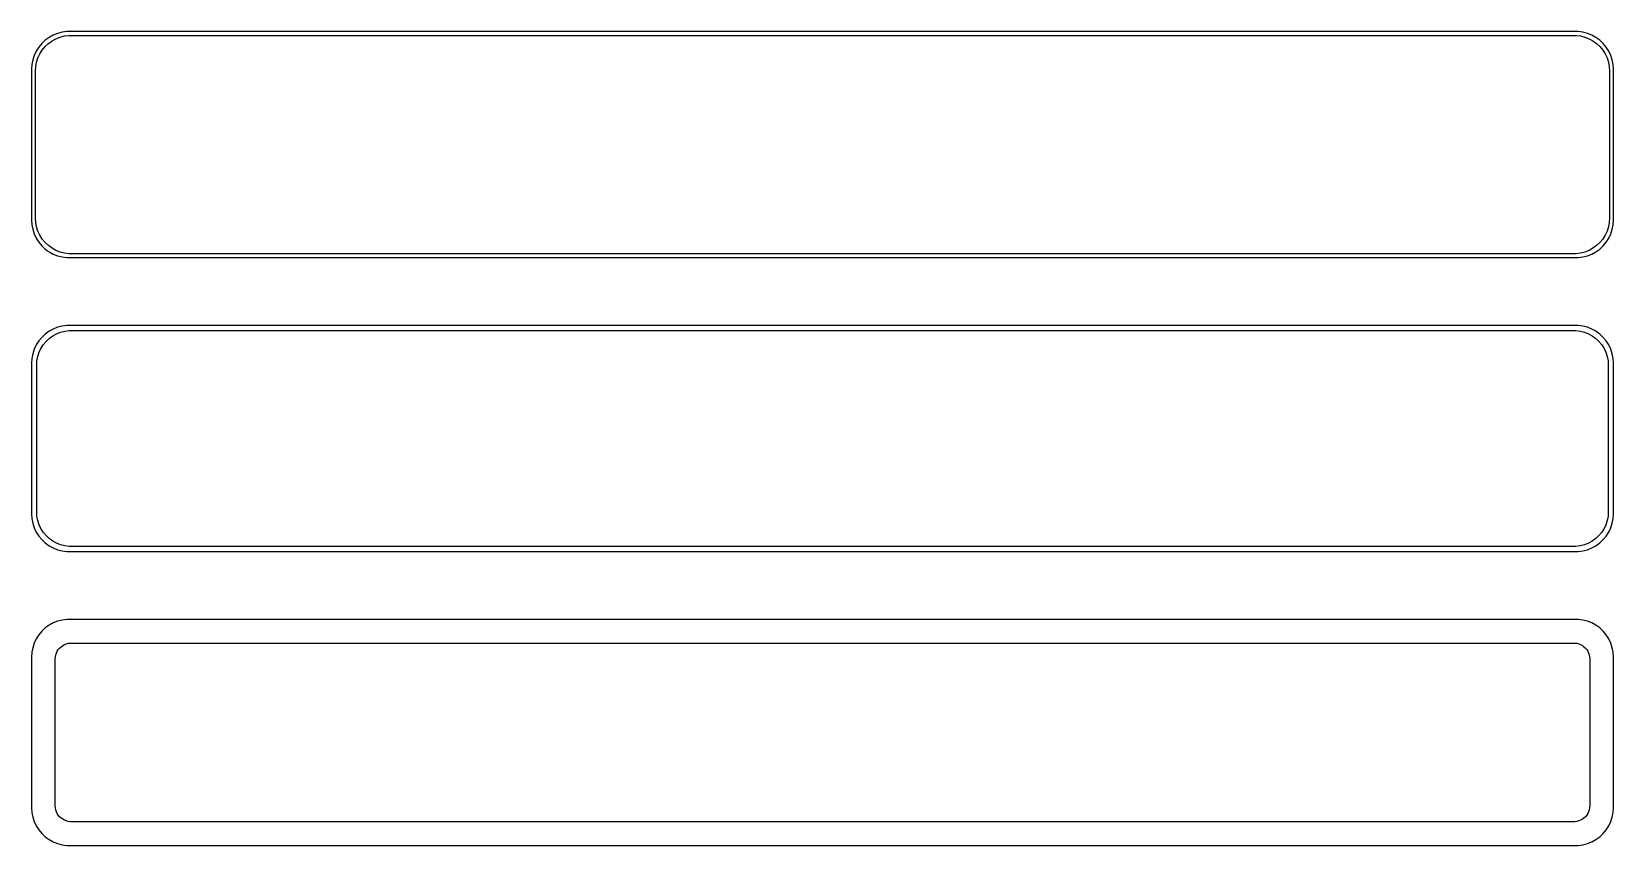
# Model space of a CAD drawing. Header units: metres. Extents: x -105 to 105, y 102 to 210.
import ezdxf

# ---------------------------------------------------------------- set-up
doc = ezdxf.new("R2010")
doc.units = ezdxf.units.M

msp = doc.modelspace()

# ---------------------------------------------------------------- linework, layer by layer
for p, q in [((-104.045, 207.939), (-104.382, 207.409)), ((-103.645, 208.423), (-104.045, 207.939)), ((-103.187, 208.853), (-103.645, 208.423)), ((-103.593, 207.542), (-103.213, 208.002)), ((-103.213, 208.002), (-102.778, 208.41)), ((-102.679, 209.222), (-103.187, 208.853)), ((-102.778, 208.41), (-102.295, 208.761)), ((-102.129, 209.524), (-102.679, 209.222)), ((-102.295, 208.761), (-101.772, 209.048)), ((-101.545, 209.755), (-102.129, 209.524)), ((-101.772, 209.048), (-101.218, 209.268)), ((-100.937, 209.911), (-101.545, 209.755)), ((-101.218, 209.268), (-100.64, 209.416)), ((-100.314, 209.99), (-100.937, 209.911)), ((-100.64, 209.416), (-100.048, 209.491)), ((100.314, 209.99), (-100.314, 209.99)), ((-100.048, 209.491), (100.048, 209.491)), ((100.048, 209.491), (100.64, 209.416)), ((100.937, 209.911), (100.314, 209.99)), ((100.64, 209.416), (101.218, 209.268)), ((101.545, 209.755), (100.937, 209.911)), ((101.218, 209.268), (101.772, 209.048)), ((102.129, 209.524), (101.545, 209.755)), ((101.772, 209.048), (102.295, 208.761)), ((102.679, 209.222), (102.129, 209.524)), ((102.295, 208.761), (102.778, 208.41)), ((103.187, 208.853), (102.679, 209.222)), ((102.778, 208.41), (103.213, 208.002)), ((103.645, 208.423), (103.187, 208.853)), ((103.213, 208.002), (103.593, 207.542)), ((104.045, 207.939), (103.645, 208.423)), ((104.382, 207.409), (104.045, 207.939)), ((-104.843, 206.243), (-104.961, 205.627)), ((-104.649, 206.841), (-104.843, 206.243)), ((-104.382, 207.409), (-104.649, 206.841)), ((-104.463, 205.345), (-104.351, 205.931)), ((-104.351, 205.931), (-104.166, 206.499)), ((-104.166, 206.499), (-103.912, 207.038)), ((-103.912, 207.038), (-103.593, 207.542)), ((103.593, 207.542), (103.912, 207.038)), ((103.912, 207.038), (104.166, 206.499)), ((104.166, 206.499), (104.351, 205.931)), ((104.351, 205.931), (104.463, 205.345)), ((104.649, 206.841), (104.382, 207.409)), ((104.843, 206.243), (104.649, 206.841)), ((104.961, 205.627), (104.843, 206.243)), ((-104.961, 205.627), (-105, 205)), ((-105, 205), (-105, 185)), ((-104.5, 204.75), (-104.463, 205.345)), ((-104.5, 185.25), (-104.5, 204.75)), ((104.463, 205.345), (104.5, 204.75)), ((104.5, 204.75), (104.5, 185.25)), ((105, 205), (104.961, 205.627)), ((105, 185), (105, 205)), ((-105, 185), (-104.961, 184.373)), ((-104.463, 184.655), (-104.5, 185.25)), ((104.5, 185.25), (104.463, 184.655)), ((104.961, 184.373), (105, 185)), ((-104.961, 184.373), (-104.843, 183.757)), ((-104.843, 183.757), (-104.649, 183.159)), ((-104.649, 183.159), (-104.382, 182.591)), ((-104.351, 184.069), (-104.463, 184.655)), ((-104.166, 183.501), (-104.351, 184.069)), ((-103.912, 182.962), (-104.166, 183.501)), ((-103.593, 182.458), (-103.912, 182.962)), ((103.912, 182.962), (103.593, 182.458)), ((104.166, 183.501), (103.912, 182.962)), ((104.351, 184.069), (104.166, 183.501)), ((104.463, 184.655), (104.351, 184.069)), ((104.382, 182.591), (104.649, 183.159)), ((104.649, 183.159), (104.843, 183.757)), ((104.843, 183.757), (104.961, 184.373)), ((-104.382, 182.591), (-104.045, 182.061)), ((-104.045, 182.061), (-103.645, 181.577)), ((-103.645, 181.577), (-103.187, 181.147)), ((-103.213, 181.998), (-103.593, 182.458)), ((-102.778, 181.59), (-103.213, 181.998)), ((-103.187, 181.147), (-102.679, 180.778)), ((-102.295, 181.239), (-102.778, 181.59)), ((-102.679, 180.778), (-102.129, 180.476)), ((-101.772, 180.952), (-102.295, 181.239)), ((-101.218, 180.732), (-101.772, 180.952)), ((-100.64, 180.584), (-101.218, 180.732)), ((101.218, 180.732), (100.64, 180.584)), ((101.772, 180.952), (101.218, 180.732)), ((102.295, 181.239), (101.772, 180.952)), ((102.129, 180.476), (102.679, 180.778)), ((102.778, 181.59), (102.295, 181.239)), ((102.679, 180.778), (103.187, 181.147)), ((103.213, 181.998), (102.778, 181.59)), ((103.187, 181.147), (103.645, 181.577)), ((103.593, 182.458), (103.213, 181.998)), ((103.645, 181.577), (104.045, 182.061)), ((104.045, 182.061), (104.382, 182.591)), ((-102.129, 180.476), (-101.545, 180.245)), ((-101.545, 180.245), (-100.937, 180.089)), ((-100.937, 180.089), (-100.314, 180.01)), ((-100.048, 180.509), (-100.64, 180.584)), ((-100.314, 180.01), (100.314, 180.01)), ((100.048, 180.509), (-100.048, 180.509)), ((100.64, 180.584), (100.048, 180.509)), ((100.314, 180.01), (100.937, 180.089)), ((100.937, 180.089), (101.545, 180.245)), ((101.545, 180.245), (102.129, 180.476)), ((-102.679, 170.222), (-103.187, 169.853)), ((-102.129, 170.524), (-102.679, 170.222)), ((-101.545, 170.755), (-102.129, 170.524)), ((-101.699, 169.893), (-101.165, 170.104)), ((-100.937, 170.911), (-101.545, 170.755)), ((-101.165, 170.104), (-100.608, 170.247)), ((-100.314, 170.99), (-100.937, 170.911)), ((-100.608, 170.247), (-100.037, 170.319)), ((100.314, 170.99), (-100.314, 170.99)), ((-100.037, 170.319), (100.037, 170.319)), ((100.037, 170.319), (100.608, 170.247)), ((100.937, 170.911), (100.314, 170.99)), ((100.608, 170.247), (101.165, 170.104)), ((101.545, 170.755), (100.937, 170.911)), ((101.165, 170.104), (101.699, 169.893)), ((102.129, 170.524), (101.545, 170.755)), ((102.679, 170.222), (102.129, 170.524)), ((103.187, 169.853), (102.679, 170.222)), ((-104.382, 168.409), (-104.649, 167.841)), ((-104.045, 168.939), (-104.382, 168.409)), ((-103.645, 169.423), (-104.045, 168.939)), ((-103.762, 167.956), (-103.454, 168.441)), ((-103.187, 169.853), (-103.645, 169.423)), ((-103.454, 168.441), (-103.088, 168.884)), ((-103.088, 168.884), (-102.668, 169.278)), ((-102.668, 169.278), (-102.203, 169.616)), ((-102.203, 169.616), (-101.699, 169.893)), ((101.699, 169.893), (102.203, 169.616)), ((102.203, 169.616), (102.668, 169.278)), ((102.668, 169.278), (103.088, 168.884)), ((103.088, 168.884), (103.454, 168.441)), ((103.645, 169.423), (103.187, 169.853)), ((103.454, 168.441), (103.762, 167.956)), ((104.045, 168.939), (103.645, 169.423)), ((104.382, 168.409), (104.045, 168.939)), ((104.649, 167.841), (104.382, 168.409)), ((-104.961, 166.627), (-105, 166)), ((-105, 166), (-105, 146)), ((-104.843, 167.243), (-104.961, 166.627)), ((-104.649, 167.841), (-104.843, 167.243)), ((-104.328, 165.75), (-104.292, 166.324)), ((-104.292, 166.324), (-104.185, 166.889)), ((-104.185, 166.889), (-104.007, 167.435)), ((-104.007, 167.435), (-103.762, 167.956)), ((103.762, 167.956), (104.007, 167.435)), ((104.007, 167.435), (104.185, 166.889)), ((104.185, 166.889), (104.292, 166.324)), ((104.292, 166.324), (104.328, 165.75)), ((104.843, 167.243), (104.649, 167.841)), ((104.961, 166.627), (104.843, 167.243)), ((105, 166), (104.961, 166.627)), ((105, 146), (105, 166)), ((-104.328, 146.25), (-104.328, 165.75)), ((104.328, 165.75), (104.328, 146.25)), ((-105, 146), (-104.961, 145.373)), ((-104.961, 145.373), (-104.843, 144.757)), ((-104.292, 145.676), (-104.328, 146.25)), ((-104.185, 145.111), (-104.292, 145.676)), ((-104.007, 144.565), (-104.185, 145.111)), ((104.185, 145.111), (104.007, 144.565)), ((104.292, 145.676), (104.185, 145.111)), ((104.328, 146.25), (104.292, 145.676)), ((104.843, 144.757), (104.961, 145.373)), ((104.961, 145.373), (105, 146)), ((-104.843, 144.757), (-104.649, 144.159)), ((-104.649, 144.159), (-104.382, 143.591)), ((-104.382, 143.591), (-104.045, 143.061)), ((-104.045, 143.061), (-103.645, 142.577)), ((-103.762, 144.044), (-104.007, 144.565)), ((-103.454, 143.559), (-103.762, 144.044)), ((-103.088, 143.116), (-103.454, 143.559)), ((-102.668, 142.722), (-103.088, 143.116)), ((103.088, 143.116), (102.668, 142.722)), ((103.454, 143.559), (103.088, 143.116)), ((103.762, 144.044), (103.454, 143.559)), ((103.645, 142.577), (104.045, 143.061)), ((104.007, 144.565), (103.762, 144.044)), ((104.045, 143.061), (104.382, 143.591)), ((104.382, 143.591), (104.649, 144.159)), ((104.649, 144.159), (104.843, 144.757)), ((-103.645, 142.577), (-103.187, 142.147)), ((-103.187, 142.147), (-102.679, 141.778)), ((-102.679, 141.778), (-102.129, 141.476)), ((-102.203, 142.384), (-102.668, 142.722)), ((-101.699, 142.107), (-102.203, 142.384)), ((-102.129, 141.476), (-101.545, 141.245)), ((-101.165, 141.896), (-101.699, 142.107)), ((-101.545, 141.245), (-100.937, 141.089)), ((-100.608, 141.753), (-101.165, 141.896)), ((-100.937, 141.089), (-100.314, 141.01)), ((-100.037, 141.681), (-100.608, 141.753)), ((-100.314, 141.01), (100.314, 141.01)), ((100.037, 141.681), (-100.037, 141.681)), ((100.608, 141.753), (100.037, 141.681)), ((100.314, 141.01), (100.937, 141.089)), ((101.165, 141.896), (100.608, 141.753)), ((100.937, 141.089), (101.545, 141.245)), ((101.699, 142.107), (101.165, 141.896)), ((101.545, 141.245), (102.129, 141.476)), ((102.203, 142.384), (101.699, 142.107)), ((102.129, 141.476), (102.679, 141.778)), ((102.668, 142.722), (102.203, 142.384)), ((102.679, 141.778), (103.187, 142.147)), ((103.187, 142.147), (103.645, 142.577)), ((-103.645, 130.423), (-104.045, 129.939)), ((-103.187, 130.853), (-103.645, 130.423)), ((-102.679, 131.222), (-103.187, 130.853)), ((-102.129, 131.524), (-102.679, 131.222)), ((-101.545, 131.755), (-102.129, 131.524)), ((-100.937, 131.911), (-101.545, 131.755)), ((-100.314, 131.99), (-100.937, 131.911)), ((100.314, 131.99), (-100.314, 131.99)), ((100.937, 131.911), (100.314, 131.99)), ((101.545, 131.755), (100.937, 131.911)), ((102.129, 131.524), (101.545, 131.755)), ((102.679, 131.222), (102.129, 131.524)), ((103.187, 130.853), (102.679, 131.222)), ((103.645, 130.423), (103.187, 130.853)), ((104.045, 129.939), (103.645, 130.423)), ((-104.843, 128.243), (-104.961, 127.627)), ((-104.649, 128.841), (-104.843, 128.243)), ((-104.382, 129.409), (-104.649, 128.841)), ((-104.045, 129.939), (-104.382, 129.409)), ((-101.457, 127.99), (-101.288, 128.194)), ((-101.288, 128.194), (-101.095, 128.375)), ((-101.095, 128.375), (-100.88, 128.531)), ((-100.88, 128.531), (-100.648, 128.659)), ((-100.648, 128.659), (-100.402, 128.756)), ((-100.402, 128.756), (-100.145, 128.822)), ((-100.145, 128.822), (-99.882, 128.855)), ((-99.882, 128.855), (99.882, 128.855)), ((99.882, 128.855), (100.145, 128.822)), ((100.145, 128.822), (100.402, 128.756)), ((100.402, 128.756), (100.648, 128.659)), ((100.648, 128.659), (100.88, 128.531)), ((100.88, 128.531), (101.095, 128.375)), ((101.095, 128.375), (101.288, 128.194)), ((101.288, 128.194), (101.457, 127.99)), ((104.382, 129.409), (104.045, 129.939)), ((104.649, 128.841), (104.382, 129.409)), ((104.843, 128.243), (104.649, 128.841)), ((104.961, 127.627), (104.843, 128.243)), ((-104.961, 127.627), (-105, 127)), ((-105, 127), (-105, 107)), ((-101.86, 126.75), (-101.843, 127.014)), ((-101.86, 107.25), (-101.86, 126.75)), ((-101.843, 127.014), (-101.793, 127.275)), ((-101.793, 127.275), (-101.711, 127.527)), ((-101.711, 127.527), (-101.599, 127.766)), ((-101.599, 127.766), (-101.457, 127.99)), ((101.457, 127.99), (101.599, 127.766)), ((101.599, 127.766), (101.711, 127.527)), ((101.711, 127.527), (101.793, 127.275)), ((101.793, 127.275), (101.843, 127.014)), ((101.843, 127.014), (101.86, 126.75)), ((101.86, 126.75), (101.86, 107.25)), ((105, 127), (104.961, 127.627)), ((105, 107), (105, 127)), ((-101.843, 106.986), (-101.86, 107.25)), ((101.86, 107.25), (101.843, 106.986)), ((-105, 107), (-104.961, 106.373)), ((-104.961, 106.373), (-104.843, 105.757)), ((-104.843, 105.757), (-104.649, 105.159)), ((-104.649, 105.159), (-104.382, 104.591)), ((-101.793, 106.725), (-101.843, 106.986)), ((-101.711, 106.473), (-101.793, 106.725)), ((-101.599, 106.234), (-101.711, 106.473)), ((-101.457, 106.01), (-101.599, 106.234)), ((-101.288, 105.806), (-101.457, 106.01)), ((-101.095, 105.625), (-101.288, 105.806)), ((-100.88, 105.469), (-101.095, 105.625)), ((-100.648, 105.341), (-100.88, 105.469)), ((-100.402, 105.244), (-100.648, 105.341)), ((-100.145, 105.178), (-100.402, 105.244)), ((-99.882, 105.145), (-100.145, 105.178)), ((99.882, 105.145), (-99.882, 105.145)), ((100.145, 105.178), (99.882, 105.145)), ((100.402, 105.244), (100.145, 105.178)), ((100.648, 105.341), (100.402, 105.244)), ((100.88, 105.469), (100.648, 105.341)), ((101.095, 105.625), (100.88, 105.469)), ((101.288, 105.806), (101.095, 105.625)), ((101.457, 106.01), (101.288, 105.806)), ((101.599, 106.234), (101.457, 106.01)), ((101.711, 106.473), (101.599, 106.234)), ((101.793, 106.725), (101.711, 106.473)), ((101.843, 106.986), (101.793, 106.725)), ((104.382, 104.591), (104.649, 105.159)), ((104.649, 105.159), (104.843, 105.757)), ((104.843, 105.757), (104.961, 106.373)), ((104.961, 106.373), (105, 107)), ((-104.382, 104.591), (-104.045, 104.061)), ((-104.045, 104.061), (-103.645, 103.577)), ((-103.645, 103.577), (-103.187, 103.147)), ((-103.187, 103.147), (-102.679, 102.778)), ((102.679, 102.778), (103.187, 103.147)), ((103.187, 103.147), (103.645, 103.577)), ((103.645, 103.577), (104.045, 104.061)), ((104.045, 104.061), (104.382, 104.591)), ((-102.679, 102.778), (-102.129, 102.476)), ((-102.129, 102.476), (-101.545, 102.245)), ((-101.545, 102.245), (-100.937, 102.089)), ((-100.937, 102.089), (-100.314, 102.01)), ((-100.314, 102.01), (100.314, 102.01)), ((100.314, 102.01), (100.937, 102.089)), ((100.937, 102.089), (101.545, 102.245)), ((101.545, 102.245), (102.129, 102.476)), ((102.129, 102.476), (102.679, 102.778))]:
    msp.add_line(p, q)

doc.saveas('drawing.dxf')
